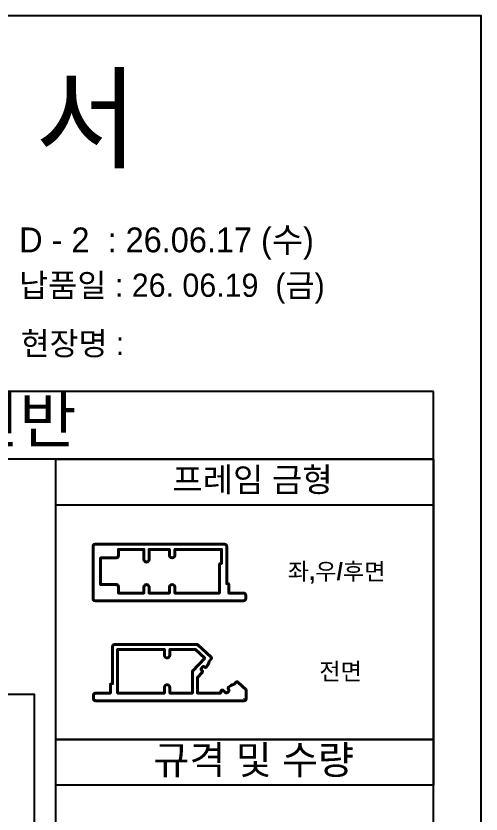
# Model space of a CAD drawing. Header units: millimetres. Extents: x -44117 to 256353, y -2095463 to 65325.
# Drawn here: x 99778 to 101017, y -1013272 to -1011145 of the extents above; entities that cross this region are included whole.
import ezdxf

# ---------------------------------------------------------------- set-up
doc = ezdxf.new("R2010")
doc.units = ezdxf.units.MM
doc.header["$LTSCALE"] = 10
doc.layers.add('1', color=2, linetype='Continuous', lineweight=40)
doc.layers.add('D', color=4, linetype='Continuous', lineweight=5)
doc.dimstyles.get("Standard").update_dxf_attribs({"dimtxt": 0.18, "dimasz": 0.18, "dimexe": 0.18, "dimexo": 0.0625, "dimgap": 0.09, "dimtad": 0, "dimtih": 1, "dimtoh": 1, "dimdec": 4, "dimzin": 0, "dimdsep": 46, "dimtxsty": 'Standard', "dimcen": 0.09, "dimadec": 0, "dimazin": 0, "dimtfac": 1, "dimtdec": 4, "dimtofl": 0, "dimtmove": 0, "dimatfit": 3, "dimfxl": 0, "dimtolj": 1, "dimtzin": 0, "dimarcsym": 0})

# ---------------------------------------------------------------- blocks, each defined once
blk = doc.blocks.new('*D6934')
at = {"layer": 'D', "color": 0, "linetype": 'ByBlock', "lineweight": -2}
for p, q in [((100385.6, -1012964.7), (100385.6, -1012964.5)), ((100385.6, -1012964.6), (100385.7, -1012964.6)), ((100389.7, -1012969), (100389.5, -1012968.9)), ((100389.8, -1012969), (100389.7, -1012969))]:
    blk.add_line(p, q, dxfattribs=at)
at = {"layer": 'D', "color": 0}
blk.add_solid([(100389.6, -1012968.9), (100389.5, -1012968.9), (100389.4, -1012968.8)], dxfattribs=at)
at = {"layer": 'Defpoints', "color": 0}
for p in [(100385.6, -1012964.6), (100389.4, -1012968.8)]:
    blk.add_point(p, dxfattribs=at)
at = {"layer": 'D', "color": 0, "insert": (100390.5, -1012969), "char_height": 0.18, "attachment_point": 5}
blk.add_mtext('\\A1;R5.6506', dxfattribs=at)

msp = doc.modelspace()

# ---------------------------------------------------------------- linework, layer by layer
for p, q in [((100890.36579, -1012145.95925), (98113.88911, -1012145.95925)), ((100890.36579, -1012326.24995), (98113.88911, -1012326.24995)), ((99883.39849, -1012326.24995), (99883.39849, -1015302.5433))]:
    msp.add_line(p, q)
for points in [[(97987.68562, -1015428.74679), (101016.56928, -1015428.74679), (101016.56928, -1011145.03991), (97987.68562, -1011145.03991)], [(100890.47267, -1012327.08968), (99883.39849, -1012327.08968), (99883.39849, -1013073.24797), (100890.47267, -1013073.24797)], [(100890.47267, -1012327.08968), (99883.39849, -1012327.08968), (99883.39849, -1012448.03516), (100890.47267, -1012448.03516)], [(100890.47267, -1013073.24797), (99883.39849, -1013073.24797), (99883.39849, -1013194.19345), (100890.47267, -1013194.19345)]]:
    msp.add_lwpolyline(points, close=True)
msp.add_lwpolyline([(98113.88911, -1012145.95925), (98113.88911, -1015302.5433), (100890.36579, -1015302.5433), (100890.36579, -1012145.95925)])
at = {"color": 1, "elevation": -0.0648}
msp.add_lwpolyline([(98158.65364, -1012952.26012), (99826.08533, -1012952.26012), (99826.08533, -1013538.199), (98158.65364, -1013538.199)], close=True, dxfattribs=at)
at = {"layer": '1'}
for points in [[(100390.08958, -1012697.77341), (100390.08958, -1012688.73239, 0.4142135624), (100384.43894, -1012683.08175), (100344.88448, -1012683.08175), (100344.88448, -1012661.04427, 0.4142135624), (100341.49409, -1012657.65388), (100339.23384, -1012657.65388), (100339.23384, -1012558.76773, 0.4142135624), (100333.5832, -1012553.11709), (99988.8943, -1012553.11709, 0.4142135624), (99983.24367, -1012558.76773), (99983.24367, -1012697.77341, 0.4142135624), (99988.8943, -1012703.42405), (100384.43894, -1012703.42405, 0.4142135624)], [(100186.66662, -1012667.82503), (100186.66662, -1012683.08175), (100132.4205, -1012683.08175), (100132.4205, -1012667.25997, 1), (100118.85897, -1012667.25997), (100118.85897, -1012683.08175), (100051.05132, -1012683.08175), (100051.05132, -1012666.12984, 0.4142135624), (100045.40068, -1012660.4792), (100003.58596, -1012660.4792), (100003.58596, -1012589.35013), (100045.40068, -1012589.35013, 0.4142135624), (100051.05132, -1012583.6995), (100051.05132, -1012566.74758), (100118.85897, -1012566.74758), (100118.85897, -1012593.87064, 1), (100132.4205, -1012593.87064), (100132.4205, -1012566.74758), (100186.66662, -1012566.74758), (100186.66662, -1012581.93534, 1), (100201.35828, -1012581.93534), (100201.35828, -1012566.68218), (100325.67231, -1012566.68218), (100325.67231, -1012603.97283), (100323.41205, -1012603.97283, 0.4142135624), (100320.02167, -1012607.36321), (100320.02167, -1012683.08175), (100201.35828, -1012683.08175), (100201.35828, -1012667.82503, 1)], [(100369.12955, -1012920.21154), (100390.21067, -1012939.82615, -0.2082908297), (100391.29158, -1012942.30829), (100391.29158, -1012964.56454, -0.4142135624), (100385.64094, -1012970.21518), (99990.09631, -1012970.21518, -0.4142135624), (99984.44567, -1012964.56454), (99984.44567, -1012955.52352, -0.4142135624), (99990.09631, -1012949.87289), (100029.65077, -1012949.87289), (100029.65077, -1012927.8354, -0.4142135624), (100033.04115, -1012924.44502), (100035.30141, -1012924.44502), (100035.30141, -1012825.55886, -0.4142135624), (100040.95205, -1012819.90822), (100259.99359, -1012819.90822, -0.1895674439), (100262.30306, -1012820.81646), (100297.95592, -1012853.98912, -0.405078233), (100298.19963, -1012858.70195), (100292.42051, -1012865.31657, -0.1110445859), (100285.67159, -1012879.9509, -0.4429793595), (100280.66709, -1012880.3698), (100280.03713, -1012879.78235, 0.4142135624), (100275.24533, -1012879.94968), (100271.85405, -1012883.58638, 0.4142135624), (100272.02138, -1012888.37819), (100273.67443, -1012889.91968, -0.4142135624), (100273.84176, -1012894.71148), (100261.32691, -1012908.13201), (100261.32691, -1012949.87289), (100323.48393, -1012949.87289), (100323.48393, -1012945.02748, -0.4142135624), (100326.87431, -1012941.6371), (100327.79906, -1012941.6371, -0.1898559321), (100330.11129, -1012942.54791), (100336.49017, -1012948.49631, 0.4142135624), (100341.28198, -1012948.32897), (100344.67325, -1012944.69227, 0.4142135624), (100344.50592, -1012939.90047), (100343.87874, -1012939.31561, -0.4447681685), (100343.96275, -1012934.28071, -0.1035172082), (100357.8255, -1012926.51147, 0.1247014273), (100359.24286, -1012925.63732), (100364.38615, -1012920.33345, -0.4081778037)], [(100173.17697, -1012848.72291), (100173.17697, -1012833.46975), (100048.86294, -1012833.46975), (100048.86294, -1012949.86932), (100167.52633, -1012949.86932), (100173.17697, -1012949.86932), (100173.17697, -1012934.61616, -1), (100187.86863, -1012934.61616), (100187.86863, -1012940.83187), (100187.86863, -1012949.86932), (100247.76538, -1012949.86932), (100247.76538, -1012891.66954), (100280.60778, -1012856.37163), (100255.99361, -1012833.46975), (100187.86863, -1012833.46975), (100187.86863, -1012848.72291, -1)]]:
    msp.add_lwpolyline(points, format="xyb", close=True, dxfattribs=at)

# ---------------------------------------------------------------- texts
at = {"attachment_point": 1}
for s, width, gutter_width, heights, insert, char_height in [('{\\fGulim|b0|i0|c129|p50;작 업 지 시 서}', 5165.1929222, 19.52182, [-243.39112], (98413.51081, -1011309.2121), 218.6444157), ('{\\fGulim|b0|i0|c129|p50;납품일 : 26. 06.19  (금)}', 5962.7898377, 22.53634, [63.26442], (99786.22093, -1011831.73639), 61.8397079), ('{\\fGulim|b0|i0|c129|p50;현장명 :  }', 5921.931954, 22.38191, [68.53074], (99790.53558, -1011987.52278), 61.4159734), ('{\\fGulim|b0|i0|c129|p50;영림 조명선반}', 2879.37046, 10.88257, [-136.00456], (98977.65556, -1012160.37651), 121.8847546), ('{\\f굴림|b1|i0|c129|p50;프레임 금형}', 19448.9777018, 250.13109, [-71.72126], (100194.65542, -1012348.66815), 64.3194219), ('{\\f굴림|b1|i0|c129|p50;좌,우/후면}', 13693.2246921, 176.107, [-56.00682], (100501.93782, -1012602.99638), 45.2846576), ('{\\f굴림|b1|i0|c129|p50;전면}', 13693.2246921, 176.107, [-48.87868], (100585.80273, -1012869.39079), 45.2846576), ('{\\f굴림|b1|i0|c129|p50;규격 및 수량}', 23047.5408631, 296.4118, [-85.19319], (100144.33825, -1013089.56248), 76.220176)]:
    msp.add_mtext_dynamic_manual_height_columns(s, width=width, gutter_width=gutter_width, heights=heights, dxfattribs=dict(at, insert=insert, char_height=char_height))
at = {"color": 1, "insert": (99786.569, -1011708.80769), "char_height": 66.109932, "attachment_point": 1}
msp.add_mtext_dynamic_manual_height_columns('{\\fGulim|b0|i0|c129|p50;D - 2  : 26.06.17 (수)}', width=6374.5390127, gutter_width=24.09254, heights=[67.63302], dxfattribs=at)

# ---------------------------------------------------------------- dimensions: what is measured, and where the dimension line sits
at = {"layer": 'D'}
dim = msp.add_radius_dim(center=(100385.64094, -1012964.56454), mpoint=(100389.42698, -1012968.75926), dimstyle='Standard', override={"dimfxl": 2, "dimarcsym": 1}, dxfattribs=at)
dim.commit()
dim.dimension.update_dxf_attribs({"geometry": '*D6934', "text_midpoint": (100390.46319, -1012969.0265, 5.56965)})

doc.saveas('drawing.dxf')
